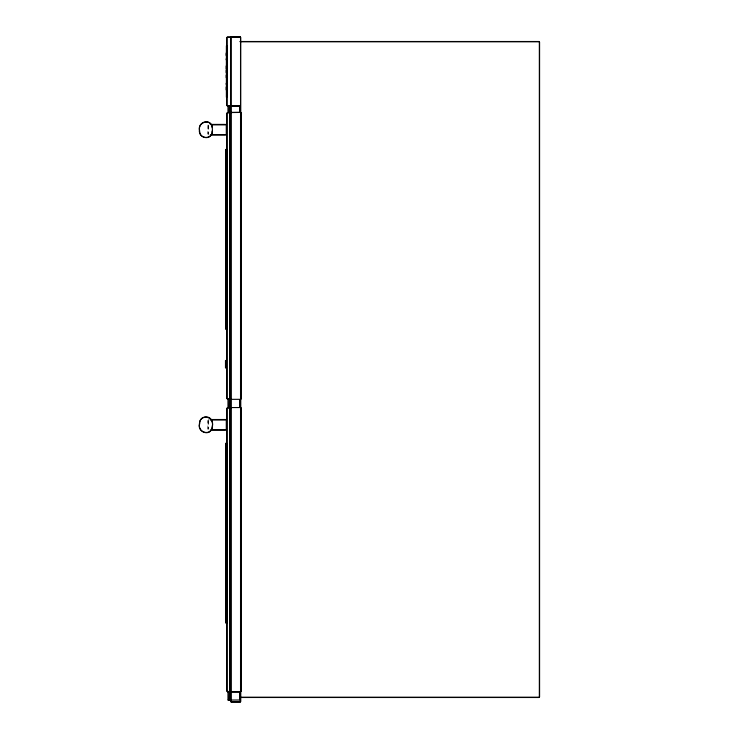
<?xml version="1.0" encoding="UTF-8"?>
<svg xmlns="http://www.w3.org/2000/svg" width="739" height="739" viewBox="0 0 739 739"><rect width="100%" height="100%" fill="white"/><g stroke="black" fill="none" stroke-linecap="round" stroke-linejoin="round"><path stroke-width="0.55" stroke-dasharray="3.69 2.77" d="M208.065 124.873L207.899 133.944L208.537 135.052M208.537 419.512L207.899 420.62L207.899 429.045L208.537 430.153M208.537 125.51L208.537 133.944M208.537 420.62L208.537 429.045M208.065 125.51L208.065 133.944M208.065 420.62L208.065 429.045"/><path stroke-width="1.11" d="M225.958 362.498L225.958 361.611M241.311 691.381L241.311 408.03M241.311 398.838L241.311 112.928M212.176 131.828A10.087 10.087 0 0 0 212.176 127.616C210.948 117.852 197.322 122.027 199.613 130.785C199.41 139.653 212.555 139.653 212.342 130.785M212.333 131.865C211.336 141.094 198.117 138.415 199.401 129.731C198.117 121.048 211.336 118.36 212.333 127.588M231.15 37.005L240.341 37.005M227.252 37.024L240.341 37.144M227.252 37.236L240.157 37.236M240.092 41.504L539.027 41.504M240.092 41.744L539.027 41.744M227.252 105.806L240.157 105.806M227.252 106.019L240.157 106.019M228.102 106.176L239.833 106.222M228.102 112.402L239.833 112.356M227.381 112.577L239.833 112.448M229.293 112.707L231.409 112.707M227.381 112.836L229.552 112.836M210.273 124.411L225.654 124.411M211.372 124.873L225.654 124.873M211.372 134.581L225.654 134.581M210.273 135.052L225.654 135.052M227.381 398.931L229.552 398.931M227.381 399.189L229.552 399.189M228.102 399.356L239.833 399.319M228.102 407.568L239.833 407.549M227.381 407.679L229.552 407.679M227.381 407.937L229.552 407.937M210.273 419.512L225.654 419.512M210.273 419.974L225.654 419.974M211.372 429.682L225.654 429.682M210.273 430.153L225.654 430.153M227.381 691.482L229.552 691.482M229.293 691.602L231.409 691.602M227.381 691.732L231.409 691.769M228.102 691.852L239.833 691.861M229.487 691.953L239.833 691.953M240.092 697.256L539.027 697.256M240.092 697.496L539.027 697.496M239.833 700.009L228.102 700.055L229.459 700.11M231.15 701.856L240.341 701.856M231.15 701.995L240.341 701.995M539.581 42.058L539.581 696.942M539.341 42.058L539.341 696.942M241.145 112.928L241.145 398.838M241.145 408.03L241.145 691.381M240.674 37.329L240.674 701.671M240.535 37.329L240.535 701.671M240.055 106.351L240.055 112.226M240.055 399.54L240.055 407.328M240.055 692.083L240.055 699.879M239.963 106.351L239.963 112.226M239.963 399.54L239.963 407.328M239.963 692.083L239.963 699.879M230.956 37.329L230.956 701.671M230.817 37.329L230.817 701.671M230.162 113.187L230.162 398.58M230.162 408.288L230.162 691.131M229.903 113.187L229.903 398.58M229.903 408.288L229.903 691.131M227.972 106.25L227.972 112.328M227.972 399.439L227.972 407.429M227.972 691.981L227.972 699.981M226.965 37.523L226.965 105.52M227.03 113.187L227.03 398.58M227.03 408.288L227.03 691.131M226.753 37.523L226.753 105.52M226.771 113.187L226.771 398.58M226.771 408.288L226.771 691.131M226.716 45.781L226.642 97.262M226.596 149.241L226.697 329.308M226.596 443.067L226.697 623.134M226.55 45.596L226.55 97.456M226.448 148.955L226.448 329.594M226.448 442.781L226.448 623.42M226.383 45.781L226.383 97.262M226.291 125.51L226.291 133.944M226.31 149.241L226.31 329.308M226.291 420.62L226.291 429.045M226.31 443.067L226.31 623.134M226.217 53.005L226.217 54.03M226.217 54.335L226.217 55.674M226.226 58.787L226.226 59.859M226.226 65.937L226.226 69.106M226.217 70.297L226.217 72.634M226.226 75.138L226.226 77.669M226.226 83.313L226.226 84.385M226.226 86.99L226.217 89.927M226.199 149.241L226.199 329.308M226.199 443.067L226.199 623.134M226.069 149.527L226.069 329.021M225.958 360.558L225.958 361.814M225.958 362.359L225.958 367.736M226.069 443.354L226.069 622.848M225.931 149.694L225.931 328.855M225.931 443.511L225.931 622.681M225.718 360.42L225.718 367.883M225.478 360.558L225.478 367.736M199.456 423.752C197.119 432.721 211.086 436.934 212.333 426.966A10.235 10.235 0 0 0 212.333 422.699C211.548 414.2 199.17 415.475 199.456 423.752M199.613 423.77C197.248 433.377 212.232 436.343 212.342 425.895C214.716 416.279 199.724 413.323 199.613 423.77M229.358 112.226L229.358 106.351L229.266 112.226M229.358 407.328L229.358 399.54L229.266 407.328M229.358 699.879L229.358 692.083L229.266 699.879"/></g></svg>
